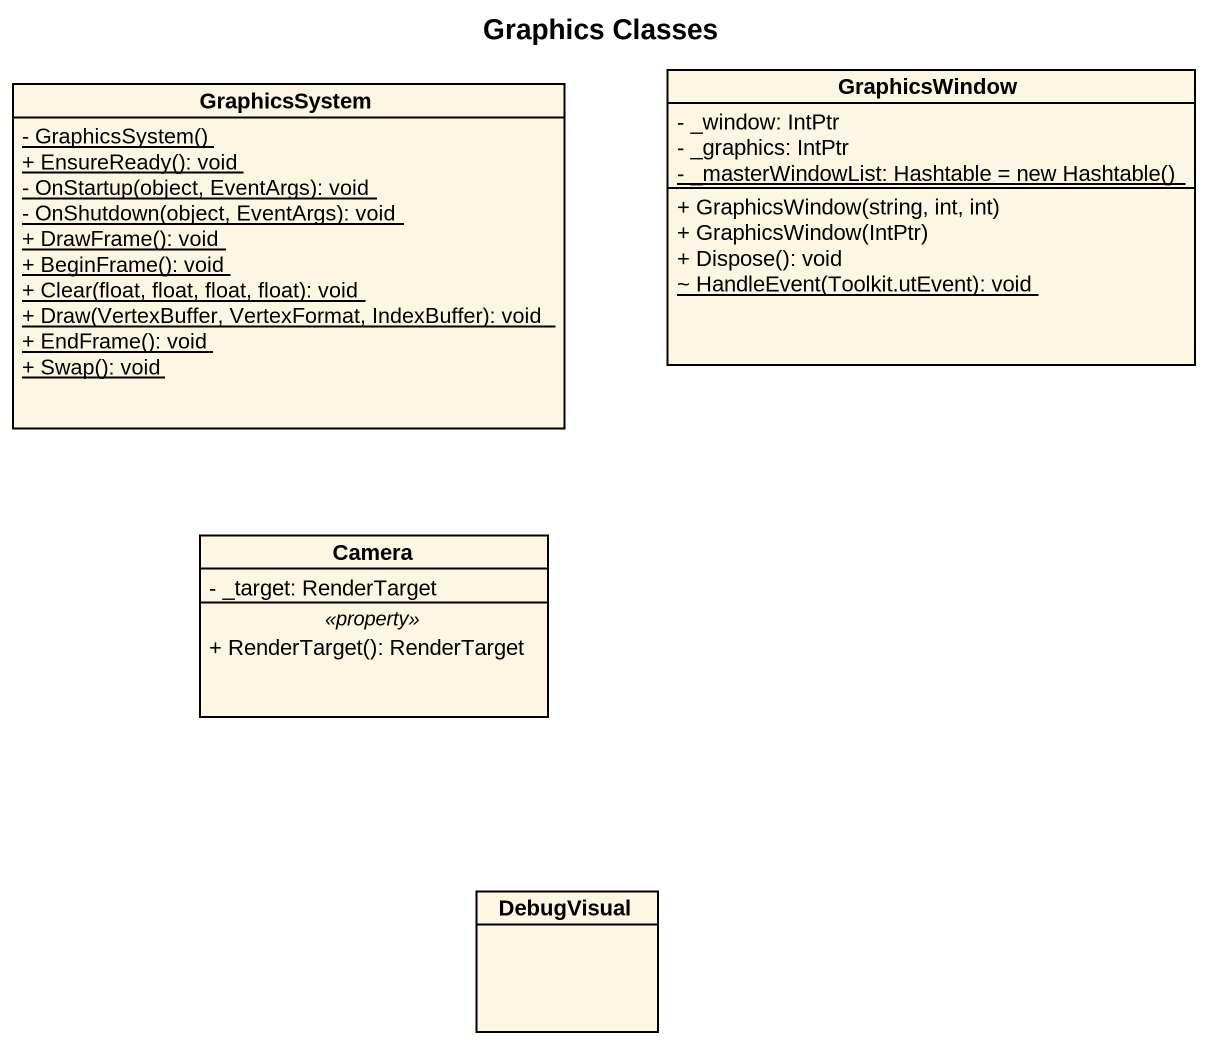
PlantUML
@startuml
title Graphics Classes
hide circle
hide empty members
skinparam classAttributeIconSize 0
class GraphicsSystem {
  {static} - GraphicsSystem()
  {static} + EnsureReady(): void
  {static} - OnStartup(object, EventArgs): void
  {static} - OnShutdown(object, EventArgs): void
  {static} + DrawFrame(): void
  {static} + BeginFrame(): void
  {static} + Clear(float, float, float, float): void
  {static} + Draw(VertexBuffer, VertexFormat, IndexBuffer): void
  {static} + EndFrame(): void
  {static} + Swap(): void
}
class GraphicsWindow {
  - _window: IntPtr
  - _graphics: IntPtr
  {static} {field} - _masterWindowList: Hashtable = new Hashtable()
  + GraphicsWindow(string, int, int)
  + GraphicsWindow(IntPtr)
  + Dispose(): void
  {static} ~ HandleEvent(Toolkit.utEvent): void
}
class Camera {
  - _target: RenderTarget
  .. <<property>> ..
  + RenderTarget(): RenderTarget
}
class DebugVisual
@enduml
